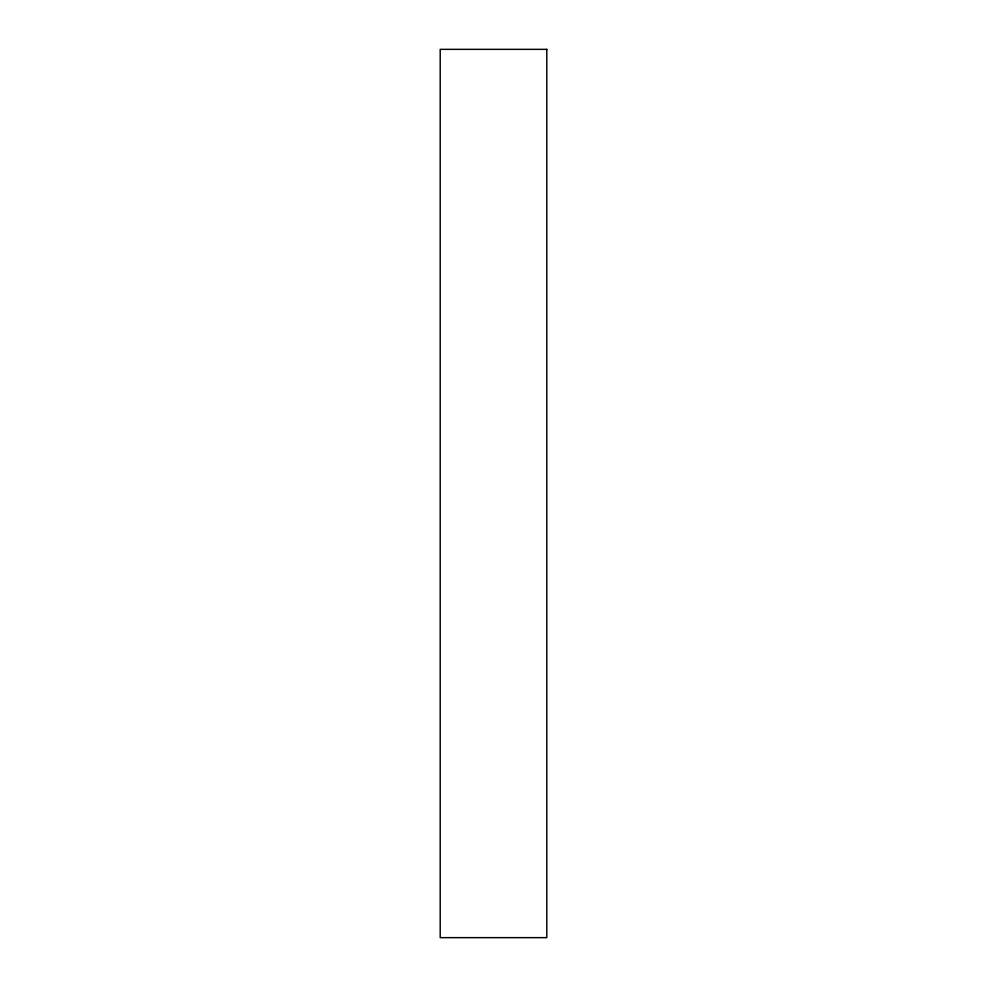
<?xml version="1.0" encoding="UTF-8"?>
<svg xmlns="http://www.w3.org/2000/svg" width="987" height="987" viewBox="0 0 987 987"><rect width="100%" height="100%" fill="white"/><g stroke="black" fill="none" stroke-linecap="round" stroke-linejoin="round"><path stroke-width="1.48" d="M546.798 49.35L440.202 49.35L440.202 937.65L546.798 937.65L546.798 49.35"/></g></svg>
